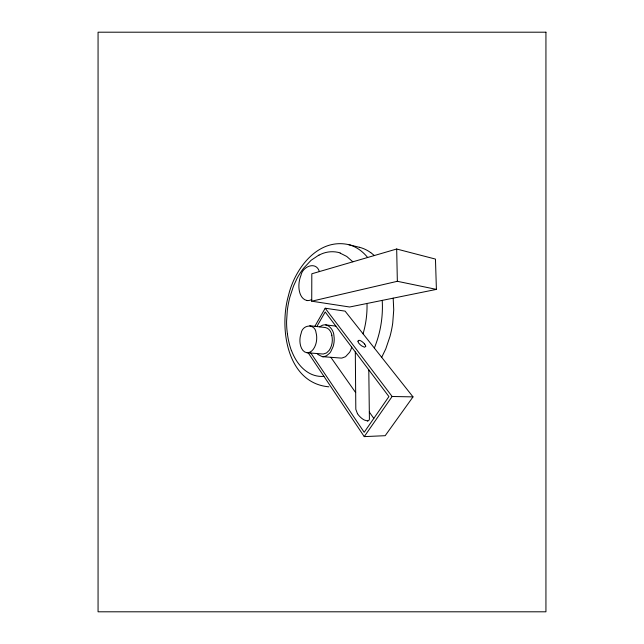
<?xml version="1.0" encoding="UTF-8"?>
<svg xmlns="http://www.w3.org/2000/svg" width="644" height="644" viewBox="0 0 644 644"><rect width="100%" height="100%" fill="white"/><g stroke="black" fill="none" stroke-linecap="round" stroke-linejoin="round"><path stroke-width="0.97" d="M311.728 301.199L311.809 273.789L396.68 249.011L435.457 259.081L436.407 289.389L349.652 307.003L311.728 301.199L397.348 281.299L436.407 289.389M358.016 341.199C358.394 339.34 361.026 340.877 361.888 341.545A15.029 15.029 0 0 1 363.401 342.753L364.641 344.057M365.687 346.343L364.576 347.261L361.783 345.941A14.933 14.933 0 0 1 360.27 344.757L359.03 343.461A4.436 4.436 0 0 1 357.959 341.215M363.063 333.817L363.586 331.982A97.928 97.928 0 0 0 367.04 306.705L367.032 304.25M381.691 357.331L385.788 348.847L390.023 336.329A110.003 110.003 0 0 0 392.727 323.103L393.734 309.844L393.178 298.164M314.876 326.307L325.188 308.226L345.095 311.132L413.013 396.881L385.184 435.69L364.246 436.616L308.235 352.856M316.84 326.54L325.196 311.954L388.912 396.567L364.19 432.309L310.851 353.057M364.246 436.616L392.124 396.487L413.013 396.881M319.005 254.992L311.092 260.297L303.582 268.258A69.697 69.697 0 0 0 297.045 278.425L293.519 286.049L289.953 296.86A102.702 102.702 0 0 0 287.288 310.658L286.58 321.3A84.887 84.887 0 0 0 286.91 329.495L287.409 333.97M323.924 376.37L323.457 376.402A25.832 25.832 0 0 1 308.13 372.498C300.104 367.579 294.791 359.247 291.499 350.61M323.352 354.007L326.532 352.936L329.205 350.352A18.885 18.885 0 0 0 331.741 335.25M367.418 420.902L364.528 420.097A14.224 14.224 0 0 1 362.153 418.64L361.815 418.391A20.222 20.222 0 0 1 357.476 413.673M328.843 386.811C286.878 383.132 279.077 328.174 288.44 295.677C294.614 269.023 317.564 237.91 348.412 244.583L359.392 247.304M307.067 352.759C311.398 352.912 314.248 348.654 315.512 344.999A21.381 21.381 0 0 0 316.663 339.348L316.711 337.907A18.724 18.724 0 0 0 316.083 332.916C315.19 323.208 302.422 324.326 301.159 333.286A21.204 21.204 0 0 0 300.144 343.63C300.668 347.47 302.728 352.236 307.067 352.759L322.724 353.999M317.17 353.556A9.732 9.732 0 0 0 318.056 354.538L322.209 356.655L340.74 358.048A6.891 6.891 0 0 0 341.956 358.032L345.562 356.696L349.547 352.357A17.597 17.597 0 0 0 351.68 347.124M322.58 356.687A6.472 6.472 0 0 0 323.771 356.663L326.46 355.81L329.583 353.226A14.941 14.941 0 0 0 330.766 351.688L333.117 346.625A24.553 24.553 0 0 0 333.93 335.661C333.721 329.487 327.208 321.734 320.849 326.097A9.716 9.716 0 0 0 319.794 326.886M309.74 325.703L325.333 327.538C329.036 328.07 331.177 331.853 331.918 335.21M325.695 324.874L335.862 326.114M306.938 300.482C301.078 299.259 299.074 292.352 298.905 287.111A28.296 28.296 0 0 1 300.973 275.334C302.543 266.503 316.075 260.788 319.376 271.583M348.452 244.591C356.116 246.467 362.741 251.41 367.635 257.487M340.121 253.116L346.722 256.433L352.84 261.81M370.735 252.601L374.365 255.523M325.188 308.226L392.124 396.487M330.847 357.307L355.673 392.615M369.326 412.039L373.802 418.407M357.468 413.681L355.818 409.326L355.311 351.938M396.68 249.011L397.348 281.299M368.795 369.849L369.406 418.721A2.093 2.093 0 0 1 367.426 421.023M311.712 299.46A7.728 7.728 0 0 1 306.93 300.555M364.601 344.097A4.516 4.516 0 0 1 365.744 346.327M359.4 247.264A33.351 33.351 0 0 1 370.719 252.633M291.41 350.642A78.632 78.632 0 0 1 287.441 333.97M319.086 255.129A27.129 27.129 0 0 1 340.185 252.907M382.214 300.386A108.731 108.731 0 0 1 374.341 348.034M545.935 32.2L98.065 32.2L98.065 611.8L545.935 611.8L545.935 32.2"/></g></svg>
